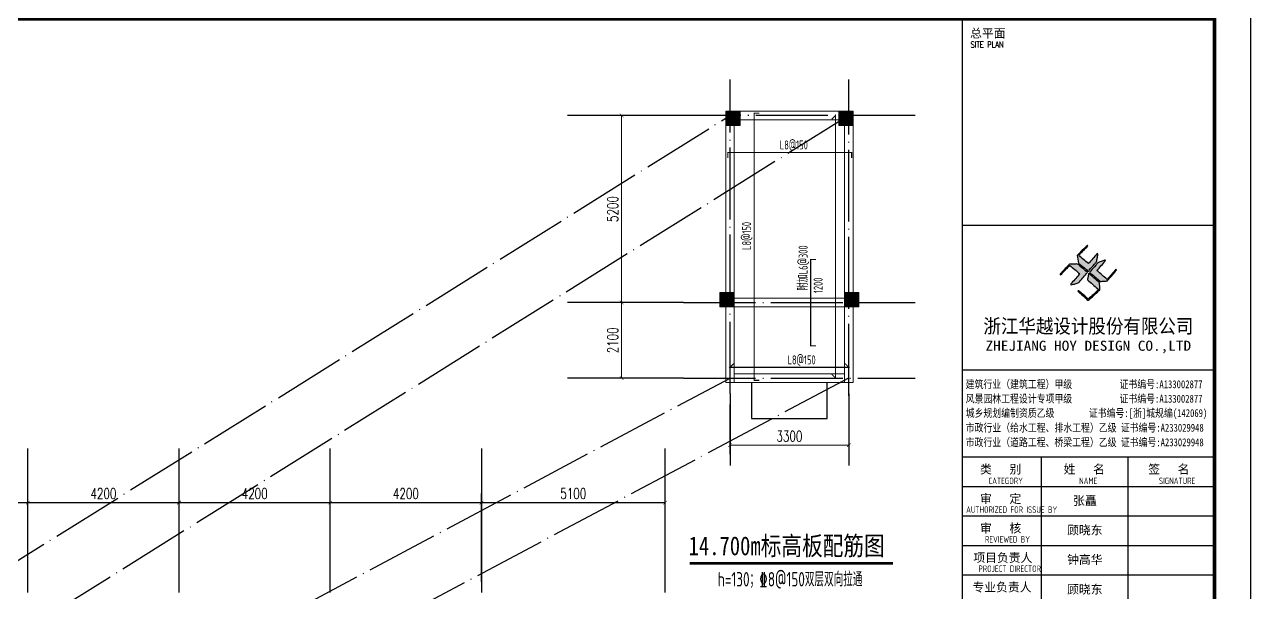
# Model space of a CAD drawing. Extents: x -638872 to -278819, y -139534 to 213996.
# Drawn here: x -312867 to -278819, y -73663 to -57872 of the extents above; entities that cross this region are included whole.
import ezdxf
from ezdxf.enums import TextEntityAlignment as Align

# ---------------------------------------------------------------- set-up
doc = ezdxf.new("R2010")
doc.units = 0
doc.header["$LTSCALE"] = 1000
doc.header["$MEASUREMENT"] = 0
doc.linetypes.add('DOTE', pattern=[2.42, 2, -0.2, 0.02, -0.2])
doc.linetypes.add('线型3', pattern=[500, 300, -200])
doc.layers.get('0').update_dxf_attribs({"linetype": 'CONTINUOUS'})
doc.layers.get('Defpoints').update_dxf_attribs({"linetype": 'CONTINUOUS'})
for name, color, linetype in [('AXIS', 171, 'CONTINUOUS'), ('DIM_SYMB', 3, 'CONTINUOUS'), ('DOTE', 14, 'DOTE'), ('PUB_TITLE', 171, 'CONTINUOUS'), ('ROOF', 150, 'CONTINUOUS'), ('TK', 4, 'CONTINUOUS'), ('轴线__尺寸数字', 4, 'CONTINUOUS')]:
    doc.layers.add(name, color=color, linetype=linetype)
for name, color, linetype, lineweight in [('COLU', 7, 'CONTINUOUS', 0), ('COLU_HATCH', 251, 'CONTINUOUS', 0), ('FLOOR_DOWN_TEXT', 7, 'CONTINUOUS', 0), ('FLOOR_REIN', 1, 'CONTINUOUS', 0), ('FLOOR_UP_REIN', 13, 'CONTINUOUS', 0), ('FLOOR_UP_TEXT', 7, 'CONTINUOUS', 0), ('梁', 4, 'CONTINUOUS', 18), ('梁虚线', 134, '线型3', 18), ('次梁吊筋标注', 7, 'CONTINUOUS', 18)]:
    doc.layers.add(name, color=color, linetype=linetype, lineweight=lineweight)
doc.styles.add('-宋体', font='', dxfattribs={"width": 0.8})
doc.styles.add('_TCH_DIM_T3', font='SIMPLEX', dxfattribs={"width": 0.705882, "bigfont": 'GBCBIG'})
doc.styles.add('HT', font='simhei.ttf', dxfattribs={"width": 0.8})
doc.styles.add('ROMANS', font='romans', dxfattribs={"width": 0.65, "height": 231.275})
doc.styles.add('TSSD_REIN', font='tssdeng.shx', dxfattribs={"width": 0.7, "bigfont": 'tssdchn.shx'})
doc.styles.add('图签宋体', font='', dxfattribs={"height": 300})
doc.styles.add('图签黑体', font='simhei.ttf', dxfattribs={"height": 550})
doc.styles.get('-宋体').set_extended_font_data('SimSun')
doc.styles.get('图签宋体').set_extended_font_data('NSimSun')
doc.dimstyles.new('_TCH_ARCH&&100', dxfattribs={"dimtxt": 297.5, "dimasz": 100, "dimexe": 250, "dimexo": 300, "dimgap": 100, "dimtad": 1, "dimdec": 0, "dimzin": 0, "dimdsep": 46, "dimtxsty": '_TCH_DIM_T3', "dimblk": 'ARCHTICK', "dimcen": 0.09, "dimclrt": 7, "dimazin": 2, "dimtfac": 1, "dimtdec": 0, "dimtix": 1, "dimtmove": 2, "dimatfit": 3, "dimfxl": 0, "dimtolj": 1, "dimtzin": 0, "dimarcsym": 0})

# ---------------------------------------------------------------- blocks, each defined once
blk = doc.blocks.new('_ArchTick')
at = {"color": 0, "linetype": 'ByBlock', "const_width": 0.15}
blk.add_lwpolyline([(-0.5, -0.5), (0.5, 0.5)], dxfattribs=at)
blk = doc.blocks.new('*D14')
at = {"layer": 'AXIS', "color": 0, "lineweight": -2}
for p, q in [((-129171, 109950), (-130840, 109950)), ((-130590, 104750), (-130590, 109950)), ((-129171, 104750), (-130840, 104750))]:
    blk.add_line(p, q, dxfattribs=at)
at = {"layer": 'Defpoints', "color": 0}
for p in [(-130590, 109950), (-128871, 109950), (-128871, 104750)]:
    blk.add_point(p, dxfattribs=at)
at = {"layer": 'AXIS', "color": 0, "lineweight": -2, "xscale": 100, "yscale": 100, "zscale": 100}
for p, rotation in [((-130590, 109950), 90), ((-130590, 104750), 270)]:
    blk.add_blockref('_ArchTick', p, dxfattribs=dict(at, rotation=rotation))
at = {"layer": 'AXIS', "color": 7, "insert": (-130838, 107350), "char_height": 297.5, "attachment_point": 5, "rotation": 90, "style": '_TCH_DIM_T3'}
blk.add_mtext('\\A1;5200', dxfattribs=at)
blk = doc.blocks.new('*D15')
at = {"layer": 'AXIS', "color": 0, "lineweight": -2}
for p, q in [((-129171, 104750), (-130840, 104750)), ((-130590, 102650), (-130590, 104750)), ((-129171, 102650), (-130840, 102650))]:
    blk.add_line(p, q, dxfattribs=at)
at = {"layer": 'Defpoints', "color": 0}
for p in [(-130590, 104750), (-128871, 104750), (-128871, 102650)]:
    blk.add_point(p, dxfattribs=at)
at = {"layer": 'AXIS', "color": 0, "lineweight": -2, "xscale": 100, "yscale": 100, "zscale": 100}
for p, rotation in [((-130590, 104750), 90), ((-130590, 102650), 270)]:
    blk.add_blockref('_ArchTick', p, dxfattribs=dict(at, rotation=rotation))
at = {"layer": 'AXIS', "color": 7, "insert": (-130838, 103700), "char_height": 297.5, "attachment_point": 5, "rotation": 90, "style": '_TCH_DIM_T3'}
blk.add_mtext('\\A1;2100', dxfattribs=at)
blk = doc.blocks.new('*D16')
at = {"layer": 'AXIS', "color": 0, "lineweight": -2}
for p, q in [((-127581, 101918), (-127581, 100535)), ((-124281, 101918), (-124281, 100535)), ((-127581, 100785), (-124281, 100785))]:
    blk.add_line(p, q, dxfattribs=at)
at = {"layer": 'Defpoints', "color": 0}
for p in [(-127581, 102218), (-124281, 102218), (-124281, 100785)]:
    blk.add_point(p, dxfattribs=at)
at = {"layer": 'AXIS', "color": 0, "lineweight": -2, "xscale": 100, "yscale": 100, "zscale": 100, "rotation": 180}
blk.add_blockref('_ArchTick', (-127581, 100785), dxfattribs=at)
at = {"layer": 'AXIS', "color": 0, "lineweight": -2, "xscale": 100, "yscale": 100, "zscale": 100}
blk.add_blockref('_ArchTick', (-124281, 100785), dxfattribs=at)
at = {"layer": 'AXIS', "color": 7, "insert": (-125931, 101033), "char_height": 297.5, "attachment_point": 5, "style": '_TCH_DIM_T3'}
blk.add_mtext('\\A1;3300', dxfattribs=at)
blk = doc.blocks.new('A$C053D6479')
at = {"layer": 'PUB_TITLE'}
h = blk.add_hatch(color=256, dxfattribs=at)
h.dxf.hatch_style = 1
edge = h.paths.add_edge_path()
edge.add_spline(control_points=[(1026, 827), (1105, 920), (1188, 1008), (1266, 1102)], knot_values=[13, 13, 13, 13, 14, 14, 14, 14], degree=3, periodic=0)
edge.add_spline(control_points=[(1266, 1102), (1258, 1111), (1249, 1119), (1239, 1116)], knot_values=[12, 12, 12, 12, 13, 13, 13, 13], degree=3, periodic=0)
edge.add_spline(control_points=[(1239, 1116), (1210, 1107), (1179, 1092), (1144, 1077)], knot_values=[11, 11, 11, 11, 12, 12, 12, 12], degree=3, periodic=0)
edge.add_spline(control_points=[(1144, 1077), (1109, 1063), (1069, 1053), (1047, 1038)], knot_values=[10, 10, 10, 10, 11, 11, 11, 11], degree=3, periodic=0)
edge.add_spline(control_points=[(1047, 1038), (1028, 1026), (1007, 992), (991, 972)], knot_values=[9, 9, 9, 9, 10, 10, 10, 10], degree=3, periodic=0)
edge.add_spline(control_points=[(991, 972), (942, 913), (899, 868), (849, 810)], knot_values=[8, 8, 8, 8, 9, 9, 9, 9], degree=3, periodic=0)
edge.add_spline(control_points=[(849, 810), (842, 801), (822, 776), (822, 775)], knot_values=[7, 7, 7, 7, 8, 8, 8, 8], degree=3, periodic=0)
edge.add_spline(control_points=[(822, 775), (823, 771), (848, 752), (859, 744)], knot_values=[6, 6, 6, 6, 7, 7, 7, 7], degree=3, periodic=0)
edge.add_spline(control_points=[(859, 744), (949, 670), (1035, 592), (1122, 521)], knot_values=[5, 5, 5, 5, 6, 6, 6, 6], degree=3, periodic=0)
edge.add_spline(control_points=[(1122, 521), (1153, 527), (1185, 530), (1217, 533)], knot_values=[4, 4, 4, 4, 5, 5, 5, 5], degree=3, periodic=0)
edge.add_spline(control_points=[(1217, 533), (1246, 535), (1293, 532), (1316, 542)], knot_values=[3, 3, 3, 3, 4, 4, 4, 4], degree=3, periodic=0)
edge.add_spline(control_points=[(1316, 542), (1327, 547), (1338, 565), (1349, 579)], knot_values=[2, 2, 2, 2, 3, 3, 3, 3], degree=3, periodic=0)
edge.add_spline(control_points=[(1349, 579), (1423, 670), (1507, 759), (1572, 848)], knot_values=[1, 1, 1, 1, 2, 2, 2, 2], degree=3, periodic=0)
edge.add_spline(control_points=[(1572, 848), (1564, 852), (1561, 861), (1551, 862)], knot_values=[0, 0, 0, 0, 1, 1, 1, 1], degree=3, periodic=0)
edge.add_spline(control_points=[(1551, 862), (1469, 769), (1393, 671), (1310, 579)], knot_values=[15, 15, 15, 15, 16, 16, 16, 16], degree=3, periodic=0)
edge.add_spline(control_points=[(1310, 579), (1216, 662), (1118, 742), (1026, 827)], knot_values=[14, 14, 14, 14, 15, 15, 15, 15], degree=3, periodic=0)
at = {"layer": 'TK'}
h = blk.add_hatch(color=256, dxfattribs=at)
h.dxf.hatch_style = 2
edge = h.paths.add_edge_path()
edge.add_spline(control_points=[(906, 946), (906, 946), (906, 946), (866, 899), (814, 839), (806, 829), (789, 806), (787, 806), (777, 804), (728, 856), (719, 864), (651, 922), (580, 978), (514, 1036), (509, 1106), (488, 1176), (479, 1247), (570, 1343), (663, 1436), (758, 1526), (764, 1523), (768, 1518), (774, 1515), (693, 1422), (599, 1343), (520, 1249), (607, 1171), (698, 1096), (789, 1021), (874, 1109), (950, 1206), (1031, 1298), (1066, 1286), (1054, 1262), (1045, 1224), (1036, 1188), (1031, 1158), (1024, 1121), (1020, 1104), (1017, 1085), (1012, 1071), (1004, 1052), (976, 1026), (956, 1003), (906, 946)], knot_values=[-1, 0, 0, 0, 0, 0.0001, 1, 1, 1, 2, 2, 2, 3, 3, 3, 4, 4, 4, 5, 5, 5, 6, 6, 6, 7, 7, 7, 8, 8, 8, 9, 9, 9, 10, 10, 10, 11, 11, 11, 12, 12, 12, 13, 13, 13, 14, 14, 14, 14], degree=3, periodic=0)
h = blk.add_hatch(color=256, dxfattribs=at)
h.dxf.hatch_style = 2
edge = h.paths.add_edge_path()
edge.add_spline(control_points=[(291, 452), (291, 452), (291, 452), (313, 470), (322, 480), (400, 566), (477, 652), (553, 736), (460, 815), (366, 894), (270, 970), (183, 883), (101, 791), (16, 703), (-18, 714), (9, 735), (28, 755), (103, 838), (192, 930), (266, 1005), (319, 1009), (387, 1005), (442, 1007), (456, 1008), (472, 1011), (485, 1007), (507, 1000), (534, 967), (555, 949), (624, 891), (699, 833), (760, 773), (689, 691), (614, 604), (539, 517), (529, 505), (516, 487), (506, 482), (492, 475), (469, 472), (452, 467), (416, 456), (383, 448), (342, 438), (323, 433), (297, 422), (293, 440), (291, 452)], knot_values=[-1, 0, 0, 0, 0, 0.0001, 1, 1, 1, 2, 2, 2, 3, 3, 3, 4, 4, 4, 5, 5, 5, 6, 6, 6, 7, 7, 7, 8, 8, 8, 9, 9, 9, 10, 10, 10, 11, 11, 11, 12, 12, 12, 13, 13, 13, 14, 14, 14, 15, 15, 15, 15], degree=3, periodic=0)
h = blk.add_hatch(color=256, dxfattribs=at)
h.dxf.hatch_style = 2
edge = h.paths.add_edge_path()
edge.add_spline(control_points=[(662, 103), (662, 103), (662, 103), (616, 143), (568, 186), (545, 207), (518, 224), (499, 250), (501, 259), (511, 261), (516, 267), (609, 192), (696, 111), (785, 33), (883, 118), (977, 208), (1070, 298), (992, 373), (892, 456), (803, 534), (791, 544), (768, 561), (766, 569), (761, 588), (776, 634), (780, 655), (785, 690), (788, 721), (795, 746), (897, 661), (998, 576), (1097, 490), (1100, 425), (1106, 361), (1107, 294), (1018, 207), (925, 121), (830, 33), (818, 21), (800, 0), (787, 0), (768, -1), (725, 49), (712, 60), (662, 103)], knot_values=[-1, 0, 0, 0, 0, 0.0001, 1, 1, 1, 2, 2, 2, 3, 3, 3, 4, 4, 4, 5, 5, 5, 6, 6, 6, 7, 7, 7, 8, 8, 8, 9, 9, 9, 10, 10, 10, 11, 11, 11, 12, 12, 12, 13, 13, 13, 14, 14, 14, 14], degree=3, periodic=0)
for points, knots in [([(1031, 1298), (1066, 1286), (1054, 1262), (1045, 1224), (1036, 1188), (1031, 1158), (1024, 1121), (1020, 1104), (1017, 1085), (1012, 1071), (1004, 1052), (976, 1026), (956, 1003), (906, 946), (866, 899), (814, 839), (806, 829), (789, 806), (787, 806), (777, 804), (728, 856), (719, 864), (651, 922), (580, 978), (514, 1036), (509, 1106), (488, 1176), (479, 1247), (570, 1343), (663, 1436), (758, 1526), (764, 1523), (768, 1518), (774, 1515), (693, 1422), (599, 1343), (520, 1249), (607, 1171), (698, 1096), (789, 1021), (874, 1109), (950, 1206), (1031, 1298)], [0, 0, 0, 0, 1, 1, 1, 2, 2, 2, 3, 3, 3, 4, 4, 4, 5, 5, 5, 6, 6, 6, 7, 7, 7, 8, 8, 8, 9, 9, 9, 10, 10, 10, 11, 11, 11, 12, 12, 12, 13, 13, 13, 14, 14, 14, 14]), ([(1551, 862), (1561, 861), (1564, 852), (1572, 848), (1507, 759), (1423, 670), (1349, 579), (1338, 565), (1327, 547), (1316, 542), (1293, 532), (1246, 535), (1217, 533), (1185, 530), (1153, 527), (1122, 521), (1035, 592), (949, 670), (859, 744), (848, 752), (823, 771), (822, 775), (822, 776), (842, 801), (849, 810), (899, 868), (942, 913), (991, 972), (1007, 992), (1028, 1026), (1047, 1038), (1069, 1053), (1109, 1063), (1144, 1077), (1179, 1092), (1210, 1107), (1239, 1116), (1249, 1119), (1258, 1111), (1266, 1102), (1188, 1008), (1105, 920), (1026, 827), (1118, 742), (1216, 662), (1310, 579), (1393, 671), (1469, 769), (1551, 862)], [0, 0, 0, 0, 1, 1, 1, 2, 2, 2, 3, 3, 3, 4, 4, 4, 5, 5, 5, 6, 6, 6, 7, 7, 7, 8, 8, 8, 9, 9, 9, 10, 10, 10, 11, 11, 11, 12, 12, 12, 13, 13, 13, 14, 14, 14, 15, 15, 15, 16, 16, 16, 16]), ([(555, 949), (624, 891), (699, 833), (760, 773), (689, 691), (614, 604), (539, 517), (529, 505), (516, 487), (506, 482), (492, 475), (469, 472), (452, 467), (416, 456), (383, 448), (342, 438), (323, 433), (297, 422), (293, 440), (291, 452), (313, 470), (322, 480), (400, 566), (477, 652), (553, 736), (460, 815), (366, 894), (270, 970), (183, 883), (101, 791), (16, 703), (-18, 714), (9, 735), (28, 755), (103, 838), (192, 930), (266, 1005), (319, 1009), (387, 1005), (442, 1007), (456, 1008), (472, 1011), (485, 1007), (507, 1000), (534, 967), (555, 949)], [0, 0, 0, 0, 1, 1, 1, 2, 2, 2, 3, 3, 3, 4, 4, 4, 5, 5, 5, 6, 6, 6, 7, 7, 7, 8, 8, 8, 9, 9, 9, 10, 10, 10, 11, 11, 11, 12, 12, 12, 13, 13, 13, 14, 14, 14, 15, 15, 15, 15]), ([(1097, 490), (1100, 425), (1106, 361), (1107, 294), (1018, 207), (925, 121), (830, 33), (818, 21), (800, 0), (787, 0), (768, -1), (725, 49), (712, 60), (662, 103), (616, 143), (568, 186), (545, 207), (518, 224), (499, 250), (501, 259), (511, 261), (516, 267), (609, 192), (696, 111), (785, 33), (883, 118), (977, 208), (1070, 298), (992, 373), (892, 456), (803, 534), (791, 544), (768, 561), (766, 569), (761, 588), (776, 634), (780, 655), (785, 690), (788, 721), (795, 746), (897, 661), (998, 576), (1097, 490)], [0, 0, 0, 0, 1, 1, 1, 2, 2, 2, 3, 3, 3, 4, 4, 4, 5, 5, 5, 6, 6, 6, 7, 7, 7, 8, 8, 8, 9, 9, 9, 10, 10, 10, 11, 11, 11, 12, 12, 12, 13, 13, 13, 14, 14, 14, 14])]:
    blk.add_open_spline(points, degree=3, knots=knots, dxfattribs=at)
blk = doc.blocks.new('GeYuanFrame_70507555', base_point=(18.76, 4.34))
at = {"layer": 'PUB_TITLE'}
for points in [[(703.76, 235.14), (703.76, 292.54)], [(727.76, 235.14), (727.76, 292.54)]]:
    blk.add_lwpolyline(points, dxfattribs=at)
at = {"layer": 'TK'}
for p, q in [((681.76, 316.74), (751.76, 316.74)), ((681.76, 284.34), (751.76, 284.34)), ((681.76, 276.14), (751.76, 276.14)), ((681.76, 267.94), (751.76, 267.94)), ((681.76, 259.74), (751.76, 259.74))]:
    blk.add_line(p, q, dxfattribs=at)
for points in [[(18.76, 424.34), (761.76, 424.34), (761.76, 4.34), (18.76, 4.34), (18.76, 424.34)], [(681.76, 292.54), (751.76, 292.54)]]:
    blk.add_lwpolyline(points, dxfattribs=at)
at = {"layer": 'TK', "const_width": 1}
blk.add_lwpolyline([(751.76, 414.34), (43.76, 414.34), (43.76, 14.34), (751.76, 14.34)], close=True, dxfattribs=at)
at = {"layer": 'TK'}
for points, const_width in [([(681.76, 414.34), (681.76, 14.34)], 0.4), ([(681.76, 356.95), (751.76, 356.95)], 0.35), ([(681.76, 292.54), (751.76, 292.54)], 0.35), ([(681.76, 292.54), (751.76, 292.54)], 0.35)]:
    blk.add_lwpolyline(points, dxfattribs=dict(at, const_width=const_width))
at = {"layer": 'PUB_TITLE', "xscale": 0.01000000000021828, "yscale": 0.01000000000021828, "zscale": 0.01}
blk.add_blockref('A$C053D6479', (708.86, 336.08), dxfattribs=at)
at = {"layer": 'TK', "style": '图签宋体'}
for s, p in [('总平面', (683.9, 409.1)), ('类   别', (686.65, 287.9)), ('姓   名', (709.87, 287.9)), ('签   名', (733.35, 287.9)), ('审   定', (686.65, 279.7)), ('审   核', (686.65, 271.5)), ('项目负责人', (684.8, 263.3)), ('专业负责人', (684.56, 255.1))]:
    blk.add_text(s, height=2.4, dxfattribs=at).set_placement(p)
at = {"layer": 'TK'}
for s, height, style, width, p in [('SITE PLAN', 1.697, 'ROMANS', 0.76, (684.02, 406.31)), ('建筑行业（建筑工程）甲级           证书编号:A133002877', 2.2, '-宋体', 0.8, (682.67, 311.64)), ('风景园林工程设计专项甲级           证书编号:A133002877', 2.2, '-宋体', 0.8, (682.67, 307.62)), ('城乡规划编制资质乙级        证书编号:[浙]城规编(142069)', 2.2, '-宋体', 0.8, (682.67, 303.63)), ('市政行业（给水工程、排水工程）乙级 证书编号:A233029948', 2.2, '-宋体', 0.8, (682.67, 299.55)), ('市政行业（道路工程、桥梁工程）乙级 证书编号:A233029948', 2.2, '-宋体', 0.8, (682.67, 295.5)), ('CATEGORY', 1.8, 'TSSD_REIN', 0.7, (688.99, 284.98)), ('NAME', 1.8, 'TSSD_REIN', 0.7, (714.18, 284.98)), ('SIGNATURE', 1.8, 'TSSD_REIN', 0.7, (736.34, 284.98)), ('AUTHORIZED FOR ISSUE BY', 1.8, 'TSSD_REIN', 0.7, (682.79, 276.98)), ('REVIEWED BY', 1.8, 'TSSD_REIN', 0.7, (688.03, 268.72)), ('PROJECT DIRECTOR', 1.8, 'TSSD_REIN', 0.7, (686.22, 260.55))]:
    blk.add_text(s, height=height, dxfattribs=dict(at, style=style, width=width)).set_placement(p)
for s, height, style, width, p in [('浙江华越设计股份有限公司', 3.96, 'HT', 0.9, (716.74, 328.97)), ('ZHEJIANG HOY DESIGN CO.,LTD', 2.8, '图签黑体', 1.11, (716.73, 323.1))]:
    blk.add_text(s, height=height, dxfattribs=dict(at, style=style, width=width)).set_placement(p, align=Align.MIDDLE)
at = {"layer": 'TK', "char_height": 2.4, "width": 24, "attachment_point": 5, "style": '图签宋体'}
for s, insert in [('张矗', (715.76, 280.21)), ('顾晓东', (715.76, 272.04)), ('钟高华', (715.76, 263.84)), ('顾晓东', (715.76, 255.57))]:
    blk.add_mtext(s, dxfattribs=dict(at, insert=insert))
blk = doc.blocks.new('*D818')
at = {"layer": 'AXIS', "color": 0, "lineweight": -2}
for p, q in [((-316075, -73363), (-316075, -70913)), ((-312775, -73363), (-312775, -70913)), ((-316075, -71163), (-312775, -71163))]:
    blk.add_line(p, q, dxfattribs=at)
at = {"layer": 'Defpoints', "color": 0}
for p in [(-312775, -71163), (-316075, -73663), (-312775, -73663)]:
    blk.add_point(p, dxfattribs=at)
at = {"layer": 'AXIS', "color": 0, "lineweight": -2, "xscale": 100, "yscale": 100, "zscale": 100, "rotation": 180}
blk.add_blockref('_ArchTick', (-316075, -71163), dxfattribs=at)
at = {"layer": 'AXIS', "color": 0, "lineweight": -2, "xscale": 100, "yscale": 100, "zscale": 100}
blk.add_blockref('_ArchTick', (-312775, -71163), dxfattribs=at)
at = {"layer": 'AXIS', "color": 7, "insert": (-314425, -70914), "char_height": 297.5, "attachment_point": 5, "style": '_TCH_DIM_T3'}
blk.add_mtext('\\A1;3300', dxfattribs=at)
blk = doc.blocks.new('*D819')
at = {"layer": 'AXIS', "color": 0, "lineweight": -2}
for p, q in [((-312775, -73363), (-312775, -70913)), ((-308575, -73363), (-308575, -70913)), ((-312775, -71163), (-308575, -71163))]:
    blk.add_line(p, q, dxfattribs=at)
at = {"layer": 'Defpoints', "color": 0}
for p in [(-308575, -71163), (-312775, -73663), (-308575, -73663)]:
    blk.add_point(p, dxfattribs=at)
at = {"layer": 'AXIS', "color": 0, "lineweight": -2, "xscale": 100, "yscale": 100, "zscale": 100, "rotation": 180}
blk.add_blockref('_ArchTick', (-312775, -71163), dxfattribs=at)
at = {"layer": 'AXIS', "color": 0, "lineweight": -2, "xscale": 100, "yscale": 100, "zscale": 100}
blk.add_blockref('_ArchTick', (-308575, -71163), dxfattribs=at)
at = {"layer": 'AXIS', "color": 7, "insert": (-310675, -70914), "char_height": 297.5, "attachment_point": 5, "style": '_TCH_DIM_T3'}
blk.add_mtext('\\A1;4200', dxfattribs=at)
blk = doc.blocks.new('*D820')
at = {"layer": 'AXIS', "color": 0, "lineweight": -2}
for p, q in [((-308575, -73363), (-308575, -70913)), ((-304375, -73363), (-304375, -70913)), ((-308575, -71163), (-304375, -71163))]:
    blk.add_line(p, q, dxfattribs=at)
at = {"layer": 'Defpoints', "color": 0}
for p in [(-304375, -71163), (-308575, -73663), (-304375, -73663)]:
    blk.add_point(p, dxfattribs=at)
at = {"layer": 'AXIS', "color": 0, "lineweight": -2, "xscale": 100, "yscale": 100, "zscale": 100, "rotation": 180}
blk.add_blockref('_ArchTick', (-308575, -71163), dxfattribs=at)
at = {"layer": 'AXIS', "color": 0, "lineweight": -2, "xscale": 100, "yscale": 100, "zscale": 100}
blk.add_blockref('_ArchTick', (-304375, -71163), dxfattribs=at)
at = {"layer": 'AXIS', "color": 7, "insert": (-306475, -70914), "char_height": 297.5, "attachment_point": 5, "style": '_TCH_DIM_T3'}
blk.add_mtext('\\A1;4200', dxfattribs=at)
blk = doc.blocks.new('*D821')
at = {"layer": 'AXIS', "color": 0, "lineweight": -2}
for p, q in [((-304375, -73363), (-304375, -70913)), ((-300175, -73363), (-300175, -70913)), ((-304375, -71163), (-300175, -71163))]:
    blk.add_line(p, q, dxfattribs=at)
at = {"layer": 'Defpoints', "color": 0}
for p in [(-300175, -71163), (-304375, -73663), (-300175, -73663)]:
    blk.add_point(p, dxfattribs=at)
at = {"layer": 'AXIS', "color": 0, "lineweight": -2, "xscale": 100, "yscale": 100, "zscale": 100, "rotation": 180}
blk.add_blockref('_ArchTick', (-304375, -71163), dxfattribs=at)
at = {"layer": 'AXIS', "color": 0, "lineweight": -2, "xscale": 100, "yscale": 100, "zscale": 100}
blk.add_blockref('_ArchTick', (-300175, -71163), dxfattribs=at)
at = {"layer": 'AXIS', "color": 7, "insert": (-302275, -70914), "char_height": 297.5, "attachment_point": 5, "style": '_TCH_DIM_T3'}
blk.add_mtext('\\A1;4200', dxfattribs=at)
blk = doc.blocks.new('*D822')
at = {"layer": 'AXIS', "color": 0, "lineweight": -2}
for p, q in [((-300175, -73363), (-300175, -70913)), ((-295075, -73363), (-295075, -70913)), ((-300175, -71163), (-295075, -71163))]:
    blk.add_line(p, q, dxfattribs=at)
at = {"layer": 'Defpoints', "color": 0}
for p in [(-295075, -71163), (-300175, -73663), (-295075, -73663)]:
    blk.add_point(p, dxfattribs=at)
at = {"layer": 'AXIS', "color": 0, "lineweight": -2, "xscale": 100, "yscale": 100, "zscale": 100, "rotation": 180}
blk.add_blockref('_ArchTick', (-300175, -71163), dxfattribs=at)
at = {"layer": 'AXIS', "color": 0, "lineweight": -2, "xscale": 100, "yscale": 100, "zscale": 100}
blk.add_blockref('_ArchTick', (-295075, -71163), dxfattribs=at)
at = {"layer": 'AXIS', "color": 7, "insert": (-297625, -70914), "char_height": 297.5, "attachment_point": 5, "style": '_TCH_DIM_T3'}
blk.add_mtext('\\A1;5100', dxfattribs=at)
blk = doc.blocks.new('www')
at = {"layer": 'AXIS'}
for p, q in [((-128870.7, 109950.4), (-132089.7, 109950.4)), ((-128870.7, 104750.4), (-132089.7, 104750.4)), ((-128870.7, 102650.4), (-132089.7, 102650.4)), ((-127580.8, 102218.3), (-127580.8, 100215.6)), ((-124280.8, 102218.3), (-124280.8, 100215.6))]:
    blk.add_line(p, q, dxfattribs=at)
at = {"layer": 'DOTE', "color": 8, "linetype": 'DOTE'}
for p, q in [((-127580.8, 102218.3), (-127580.8, 110950.4)), ((-124280.8, 102160.1), (-124280.8, 110950.4)), ((-122441.4, 109950.4), (-128870.7, 109950.4)), ((-128870.7, 104750.4), (-122441.4, 104750.4)), ((-128870.7, 102650.4), (-122441.4, 102650.4))]:
    blk.add_line(p, q, dxfattribs=at)
at = {"layer": 'AXIS'}
for p1, p2, distance, text, picture, middle in [((-128870.7, 104750.4), (-128870.7, 109950.4), 1719, '5200', '*D14', (-130838.4, 107350.4)), ((-128870.7, 102650.4), (-128870.7, 104750.4), 1719, '2100', '*D15', (-130838.4, 103700.4)), ((-127580.8, 102218.3), (-124280.8, 102218.3), -1433.7, '3300', '*D16', (-125930.8, 101033.3))]:
    dim = blk.add_aligned_dim(p1=p1, p2=p2, distance=distance, text=text, dimstyle='_TCH_ARCH&&100', dxfattribs=at)
    dim.commit()
    dim.dimension.update_dxf_attribs({"geometry": picture, "text_midpoint": middle})

msp = doc.modelspace()

# ---------------------------------------------------------------- hatches: boundary and pattern name
at = {"layer": 'COLU_HATCH'}
for points in [[(-292993.7, -60681.7), (-292993.7, -60281.7), (-293393.7, -60281.7), (-293393.7, -60681.7)], [(-289853.7, -60681.7), (-289853.7, -60281.7), (-290253.7, -60281.7), (-290253.7, -60681.7)], [(-293153.7, -65721.7), (-293153.7, -65321.7), (-293553.7, -65321.7), (-293553.7, -65721.7)], [(-289693.7, -65721.7), (-289693.7, -65321.7), (-290093.7, -65321.7), (-290093.7, -65721.7)]]:
    msp.add_hatch(color=256, dxfattribs=at).paths.add_polyline_path(points)

# ---------------------------------------------------------------- linework, layer by layer
at = {"layer": 'AXIS'}
for p, q in [((-312775.14, -73662.77), (-312775.14, -69662.77)), ((-308575.14, -73662.77), (-308575.14, -69662.77)), ((-304375.14, -73662.77), (-304375.14, -69662.77)), ((-300175.14, -69662.77), (-300175.14, -73662.77)), ((-295075.14, -73662.77), (-295075.14, -69662.77))]:
    msp.add_line(p, q, dxfattribs=at)
at = {"layer": 'COLU'}
for points in [[(-292993.7, -60681.7), (-292993.7, -60281.7), (-293393.7, -60281.7), (-293393.7, -60681.7)], [(-289853.7, -60681.7), (-289853.7, -60281.7), (-290253.7, -60281.7), (-290253.7, -60681.7)], [(-293153.7, -65721.7), (-293153.7, -65321.7), (-293553.7, -65321.7), (-293553.7, -65721.7)], [(-289693.7, -65721.7), (-289693.7, -65321.7), (-290093.7, -65321.7), (-290093.7, -65721.7)]]:
    msp.add_lwpolyline(points, close=True, dxfattribs=at)
at = {"layer": 'DIM_SYMB', "const_width": 70}
msp.add_lwpolyline([(-294393.99, -72849.9), (-288745.5, -72849.9)], dxfattribs=at)
at = {"layer": 'DOTE', "color": 8, "linetype": 'DOTE'}
for p, q in [((-316075.14, -74662.77), (-293273.7, -60401.7)), ((-289973.7, -60401.7), (-312775.14, -74662.77)), ((-316075.14, -79862.77), (-293273.7, -67701.7)), ((-289984.7, -67701.7), (-312775.14, -79862.77))]:
    msp.add_line(p, q, dxfattribs=at)
at = {"layer": 'FLOOR_REIN', "const_width": 30}
for points in [[(-290448.47, -67595.64), (-290342.4, -67701.7), (-290342.4, -60401.7), (-290448.47, -60507.77)], [(-293167.64, -67297.46), (-293273.7, -67403.53), (-289973.7, -67403.53), (-290079.77, -67297.46)]]:
    msp.add_lwpolyline(points, dxfattribs=at)
at = {"layer": 'FLOOR_UP_REIN', "const_width": 30}
for points in [[(-292454.65, -60333.86), (-292604.65, -60333.86), (-292604.65, -67765.12), (-292454.65, -67765.12)], [(-289894.87, -61578.63), (-289894.87, -61428.63), (-293332.25, -61428.63), (-293332.25, -61578.63)], [(-290883.99, -64401.7), (-291033.99, -64401.7), (-291033.99, -66801.7), (-290883.99, -66801.7)]]:
    msp.add_lwpolyline(points, dxfattribs=at)
at = {"layer": 'ROOF'}
msp.add_lwpolyline([(-292673.7, -67821.7), (-292673.7, -68821.7), (-290573.7, -68821.7), (-290573.7, -67821.7)], dxfattribs=at)
at = {"layer": '梁', "lineweight": 18, "ltscale": 1}
for p, q in [((-292993.7, -60281.7), (-290253.7, -60281.7)), ((-293393.7, -65321.7), (-293393.7, -60681.7)), ((-289853.7, -65321.7), (-289853.7, -60681.7)), ((-293393.7, -67821.7), (-293393.7, -65721.7)), ((-289853.7, -67821.7), (-289853.7, -65721.7)), ((-293153.7, -67821.7), (-293393.7, -67821.7)), ((-293153.7, -67821.7), (-290093.7, -67821.7)), ((-289853.7, -67821.7), (-290093.7, -67821.7))]:
    msp.add_line(p, q, dxfattribs=at)
at = {"layer": '梁虚线', "lineweight": 18, "ltscale": 1}
for p, q in [((-292993.7, -60521.7), (-290253.7, -60521.7)), ((-293153.7, -65321.7), (-293153.7, -60681.7)), ((-290093.7, -65321.7), (-290093.7, -60681.7)), ((-293153.7, -65481.7), (-290093.7, -65481.7)), ((-293153.7, -65721.7), (-290093.7, -65721.7)), ((-293153.7, -67821.7), (-293153.7, -65721.7)), ((-290093.7, -67821.7), (-290093.7, -65721.7)), ((-293153.7, -67581.7), (-290093.7, -67581.7))]:
    msp.add_line(p, q, dxfattribs=at)

# ---------------------------------------------------------------- block references
at = {"layer": 'COLU_HATCH', "xscale": 100, "yscale": 100, "zscale": 100}
msp.add_blockref('GeYuanFrame_70507555', (-353118.7, -98712.58), dxfattribs=at)
at = {"layer": '次梁吊筋标注'}
msp.add_blockref('www', (-165692.9, -170352.06), dxfattribs=at)

# ---------------------------------------------------------------- texts
at = {"layer": 'DIM_SYMB', "color": 7, "style": 'HT', "width": 0.8}
msp.add_text('14.700m标高板配筋图', height=525.7384, dxfattribs=at).set_placement((-294423.86, -72627.2))
at = {"layer": 'FLOOR_DOWN_TEXT', "style": 'TSSD_REIN', "width": 0.7}
msp.add_text('L8@150', height=250, dxfattribs=at).set_placement((-291673.7, -67320.19))
at = {"layer": 'FLOOR_UP_TEXT', "style": 'TSSD_REIN', "width": 0.7}
msp.add_text('L8@150', height=250, dxfattribs=at).set_placement((-291890.24, -61345.3))
for s, p in [('L8@150', (-292687.98, -64138.59)), ('附加L6@300', (-291117.32, -65268.37)), ('1200', (-290700.66, -65341.01))]:
    msp.add_text(s, height=250, rotation=90, dxfattribs=at).set_placement(p)
at = {"layer": '轴线__尺寸数字', "color": 1, "style": 'TSSD_REIN', "width": 0.7}
msp.add_text('h=130；\x848@150双层双向拉通', height=400, dxfattribs=at).set_placement((-293612.88, -73494.68))

# ---------------------------------------------------------------- dimensions: what is measured, and where the dimension line sits
at = {"layer": 'AXIS'}
for p1, p2, text, picture, middle in [((-316075.14, -73662.77), (-312775.14, -73662.77), '3300', '*D818', (-314425.14, -70914.02)), ((-312775.14, -73662.77), (-308575.14, -73662.77), '4200', '*D819', (-310675.14, -70914.02)), ((-308575.14, -73662.77), (-304375.14, -73662.77), '4200', '*D820', (-306475.14, -70914.02)), ((-304375.14, -73662.77), (-300175.14, -73662.77), '4200', '*D821', (-302275.14, -70914.02)), ((-300175.14, -73662.77), (-295075.14, -73662.77), '5100', '*D822', (-297625.14, -70914.02))]:
    dim = msp.add_aligned_dim(p1=p1, p2=p2, distance=2500, text=text, dimstyle='_TCH_ARCH&&100', dxfattribs=at)
    dim.commit()
    dim.dimension.update_dxf_attribs({"geometry": picture, "text_midpoint": middle})

doc.saveas('drawing.dxf')
